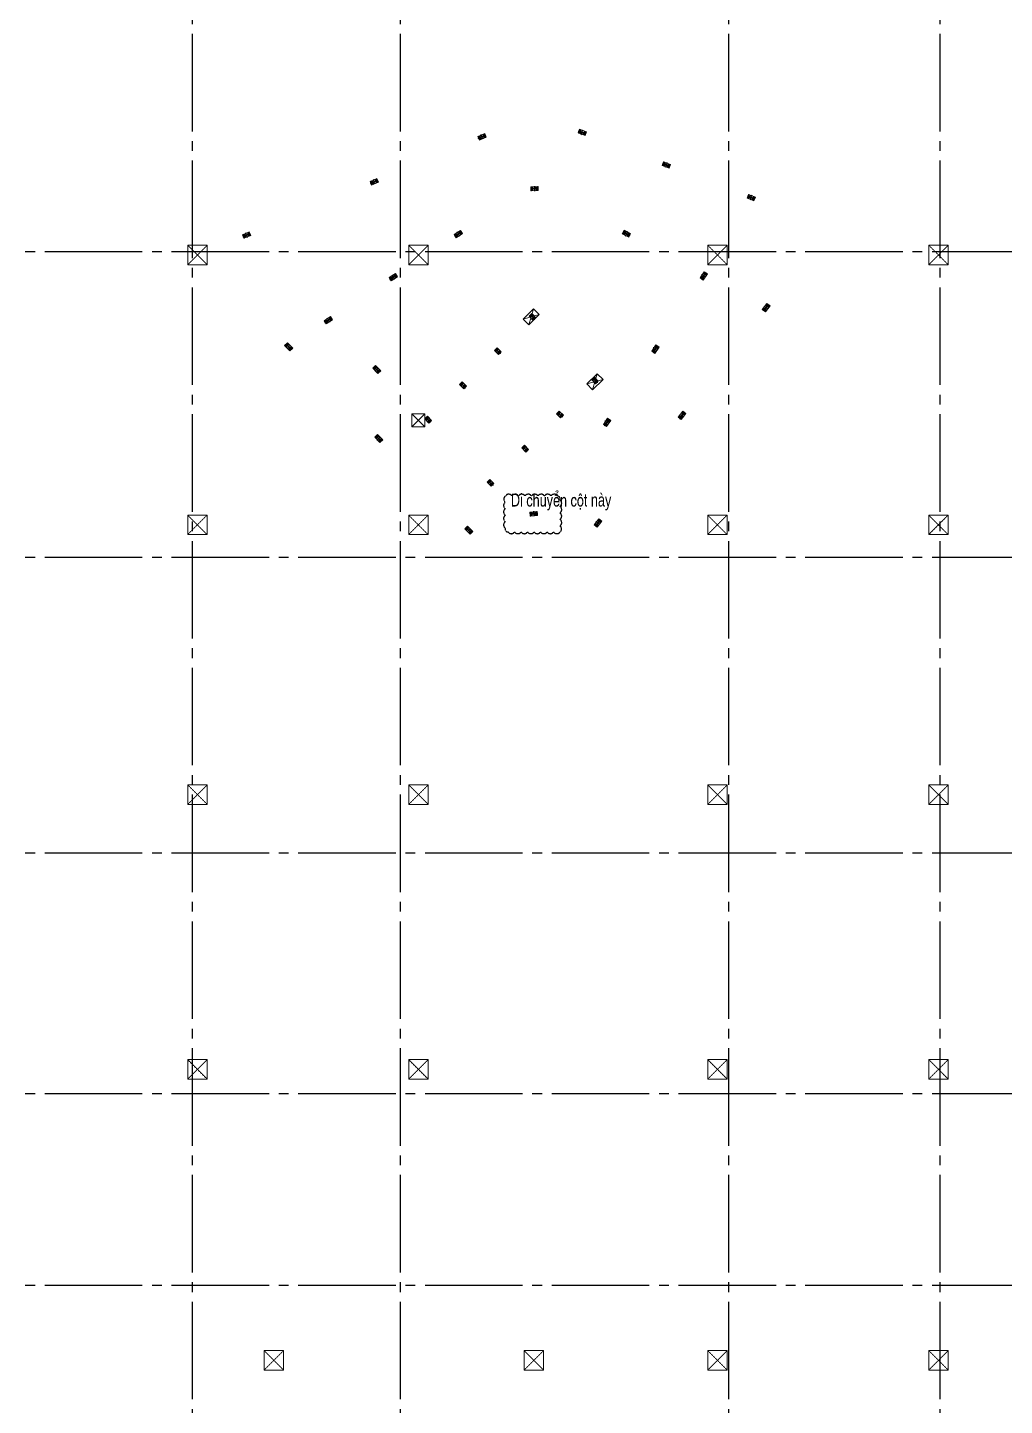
# Model space of a CAD drawing. Header units: millimetres. Extents: x 397144 to 10081729, y 99180 to 1327802.
# Drawn here: x 4982963 to 5013021, y 548975 to 591356 of the extents above; entities that cross this region are included whole.
import ezdxf
from ezdxf.enums import TextEntityAlignment as Align

# ---------------------------------------------------------------- set-up
doc = ezdxf.new("R2010")
doc.units = ezdxf.units.MM
for name, pattern in [('CHG_XX_Cot_Tang 1$0$$AUDIT_BAD_LTYPE3', [0]), ('CHG_XX_Cot_Tang 1$0$CENTER', [20.2, 12.7, -2.5, 2.5, -2.5]), ('CHG_XX_Cot_Tang 1$0$CENTER2', [28.575, 19.05, -3.175, 3.175, -3.175]), ('CHG_XX_Cot_Tang 1$0$MB_Luoi truc$0$HTT Hidden 21', [3, 2, -1]), ('CHG_XX_Luoi truc$0$MB_Luoi truc$0$Center101', [13, 10, -1, 1, -1])]:
    doc.linetypes.add(name, pattern=pattern)
doc.layers.get('Defpoints').update_dxf_attribs({"color": 12, "linetype": 'CONTINUOUS'})
for name, color, linetype in [('CHG_XX_Cot_Tang 1$0$$AUDIT_BAD_LAYER1', 7, 'CONTINUOUS'), ("CHG_XX_Cot_Tang 1$0$'S_Concrete_Center_1", 8, 'CHG_XX_Cot_Tang 1$0$CENTER2'), ("CHG_XX_Cot_Tang 1$0$'S_Steel_ Bold", 8, 'CONTINUOUS'), ('CHG_XX_Cot_Tang 1$0$mb_cot tang 1-3$0$Concrete Line', 6, 'CONTINUOUS'), ('CHG_XX_Cot_Tang 1$0$TEXT P X', 1, 'CONTINUOUS'), ("CHG_XX_Damsan_Tang 1_-0.150$0$'S_General_Hatch_8", 8, 'CONTINUOUS'), ('CHG_XX_Luoi truc$0$Grid', 34, 'CONTINUOUS'), ('CHG_XX_Luoi truc$0$Grid Line', 8, 'CHG_XX_Luoi truc$0$MB_Luoi truc$0$Center101'), ('dim', 1, 'CONTINUOUS')]:
    doc.layers.add(name, color=color, linetype=linetype)
for name, color, linetype, lineweight in [("CHG_XX_Cot_Tang 1$0$'S_Steel_Cont_2 Normal", 2, 'CONTINUOUS', 25), ("CHG_XX_Cot_Tang 1$0$'S_Steel_Cont_2 Normal_Plate", 150, 'CONTINUOUS', 15), ('CHG_XX_Cot_Tang 1$0$NS-Pier', 150, 'CONTINUOUS', 9)]:
    doc.layers.add(name, color=color, linetype=linetype, lineweight=lineweight)
doc.styles.add('CHG_XX_Cot_Tang 1$0$TTP-HelCon', font='VHELVCN_0.TTF')
doc.styles.add('CHG_XX_Luoi truc$0$MB_Luoi truc$0$Grid A-F$0$VNI-HelveCB', font='VHELVCB_0.TTF')

# ---------------------------------------------------------------- blocks, each defined once
blk = doc.blocks.new('CHG_XX_Cot_Tang 1$0$HoBoi_C600x600')
at = {"layer": 'CHG_XX_Cot_Tang 1$0$NS-Pier', "linetype": 'CHG_XX_Cot_Tang 1$0$MB_Luoi truc$0$HTT Hidden 21'}
for p, q in [((300, 300), (-300, -300)), ((-300, 300), (300, -300))]:
    blk.add_line(p, q, dxfattribs=at)
at = {"layer": 'CHG_XX_Cot_Tang 1$0$NS-Pier'}
blk.add_lwpolyline([(300, -300), (300, 300), (-300, 300), (-300, -300)], close=True, dxfattribs=at)
blk = doc.blocks.new('*U880')
at = {"layer": 'CHG_XX_Luoi truc$0$Grid Line'}
blk.add_line((0, 0), (0, 608), dxfattribs=at)
at = {"layer": 'CHG_XX_Luoi truc$0$Grid', "lineweight": -2, "style": 'CHG_XX_Luoi truc$0$MB_Luoi truc$0$Grid A-F$0$VNI-HelveCB'}
for tag, p in [('GRIDSUB', (0, 617)), ('GRID', (0, -9))]:
    blk.add_attdef(tag, text='', height=5, dxfattribs=at).set_placement(p, align=Align.MIDDLE)
blk = doc.blocks.new('*U875')
at = {"layer": 'CHG_XX_Luoi truc$0$Grid Line'}
blk.add_line((0, 0), (0, 608), dxfattribs=at)
at = {"layer": 'CHG_XX_Luoi truc$0$Grid', "lineweight": -2, "style": 'CHG_XX_Luoi truc$0$MB_Luoi truc$0$Grid A-F$0$VNI-HelveCB'}
for tag, p in [('GRIDSUB', (0, 617)), ('GRID', (0, -9))]:
    blk.add_attdef(tag, text='', height=5, dxfattribs=at).set_placement(p, align=Align.MIDDLE)
blk = doc.blocks.new('*U877')
at = {"layer": 'CHG_XX_Luoi truc$0$Grid Line'}
blk.add_line((0, 0), (0, 438), dxfattribs=at)
at = {"layer": 'CHG_XX_Luoi truc$0$Grid', "lineweight": -2, "style": 'CHG_XX_Luoi truc$0$MB_Luoi truc$0$Grid A-F$0$VNI-HelveCB'}
for tag, p in [('GRIDSUB', (0, 447)), ('GRID', (0, -9))]:
    blk.add_attdef(tag, text='', height=5, dxfattribs=at).set_placement(p, align=Align.MIDDLE)
blk = doc.blocks.new('CHG_XX_Luoi truc')
at = {"layer": 'CHG_XX_Luoi truc$0$Grid', "xscale": 300, "yscale": 300, "zscale": 300}
for name, p in [('*U875', (38150, -12747)), ('*U875', (44550, -12747)), ('*U875', (54650, -12747)), ('*U880', (61150, -12747))]:
    blk.add_blockref(name, p, dxfattribs=at)
at = {"layer": 'CHG_XX_Luoi truc$0$Grid', "xscale": 300.0000000000013, "yscale": 300.0000000000013, "zscale": 300.0000000000013, "rotation": 90}
for p in [(110703, 116150), (110703, 106750), (110703, 97650), (110703, 90250), (110703, 84350)]:
    blk.add_blockref('*U877', p, dxfattribs=at)
blk = doc.blocks.new('*U869')
at = {"layer": "CHG_XX_Cot_Tang 1$0$'S_Steel_ Bold", "linetype": 'CHG_XX_Cot_Tang 1$0$CENTER', "ltscale": 0.05}
for p, q in [((-13, 0), (13, 0)), ((0, 13), (0, -13))]:
    blk.add_line(p, q, dxfattribs=at)
at = {"layer": "CHG_XX_Cot_Tang 1$0$'S_Steel_ Bold", "color": 1}
blk.add_circle((0, 0), 7, dxfattribs=at)
blk = doc.blocks.new('CHG_XX_Cot_Tang 1$0$ColumnSteelStaire')
at = {"layer": "CHG_XX_Cot_Tang 1$0$'S_Concrete_Center_1"}
for p, q in [((28, 100), (-128, 100)), ((-50, -25), (-50, 208))]:
    blk.add_line(p, q, dxfattribs=at)
at = {"layer": "CHG_XX_Cot_Tang 1$0$'S_Steel_Cont_2 Normal"}
blk.add_lwpolyline([(-100, 191), (-60, 191, -0.414214), (-53, 184), (-53, 16, -0.414214), (-60, 9), (-100, 9), (-100, 0), (0, 0), (0, 9), (-40, 9, -0.414214), (-47, 16), (-47, 184, -0.414214), (-40, 191), (0, 191), (0, 200), (-100, 200), (-100, 191)], format="xyb", dxfattribs=at)
at = {"layer": "CHG_XX_Cot_Tang 1$0$'S_Steel_Cont_2 Normal_Plate"}
blk.add_lwpolyline([(10, -15), (-110, -15), (-110, 215), (10, 215)], close=True, dxfattribs=at)
at = {"layer": 'Defpoints', "color": 8, "linetype": 'CHG_XX_Cot_Tang 1$0$MB_Luoi truc$0$HTT Hidden 21'}
blk.add_line((-50, -25), (-50, 200), dxfattribs=at)
at = {"layer": "CHG_XX_Cot_Tang 1$0$'S_Steel_ Bold", "xscale": -1, "rotation": 90}
for p in [(-83, 155), (-83, 45)]:
    blk.add_blockref('*U869', p, dxfattribs=at)
at = {"layer": "CHG_XX_Cot_Tang 1$0$'S_Steel_ Bold", "rotation": 270}
for p in [(-17, 155), (-17, 45)]:
    blk.add_blockref('*U869', p, dxfattribs=at)
blk = doc.blocks.new('CHG_XX_Cot_Tang 1$0$ColumnSteelStaireIn')
at = {"layer": "CHG_XX_Cot_Tang 1$0$'S_Concrete_Center_1"}
blk.add_line((0, 175), (0, -33), dxfattribs=at)
at = {"layer": "CHG_XX_Cot_Tang 1$0$'S_Steel_Cont_2 Normal"}
blk.add_lwpolyline([(2, 13, 0.414214), (8, 7), (38, 7), (38, 0), (-38, 0), (-38, 7), (-8, 7, 0.414214), (-2, 13), (-2, 137, 0.414214), (-8, 143), (-38, 143), (-38, 150), (38, 150), (38, 143), (8, 143, 0.414214), (2, 137)], format="xyb", close=True, dxfattribs=at)
at = {"layer": "CHG_XX_Cot_Tang 1$0$'S_Steel_Cont_2 Normal_Plate"}
blk.add_lwpolyline([(-58, 165), (58, 165), (58, -15), (-58, -15)], close=True, dxfattribs=at)
at = {"layer": "CHG_XX_Cot_Tang 1$0$'S_Steel_ Bold", "rotation": 90}
for p in [(-33, 110), (-33, 40)]:
    blk.add_blockref('*U869', p, dxfattribs=at)
at = {"layer": "CHG_XX_Cot_Tang 1$0$'S_Steel_ Bold", "xscale": -1, "rotation": 270}
for p in [(33, 110), (33, 40)]:
    blk.add_blockref('*U869', p, dxfattribs=at)
blk = doc.blocks.new('CHG_XX_Cot_Tang 1$0$ColumnSteelStaireSet')
at = {"layer": 'Defpoints', "color": 8, "linetype": 'CHG_XX_Cot_Tang 1$0$MB_Luoi truc$0$HTT Hidden 21'}
for name, p, rotation in [('CHG_XX_Cot_Tang 1$0$ColumnSteelStaire', (7757, 5865), 248.9256350151393), ('CHG_XX_Cot_Tang 1$0$ColumnSteelStaire', (4714, 5657), 292.6528406828999), ('CHG_XX_Cot_Tang 1$0$ColumnSteelStaire', (10346, 4867), 248.9256350151408), ('CHG_XX_Cot_Tang 1$0$ColumnSteelStaire', (1396, 4272), 292.6528406828773), ('CHG_XX_Cot_Tang 1$0$ColumnSteelStaire', (6498, 4202), 92.4986698876714), ('CHG_XX_Cot_Tang 1$0$ColumnSteelStaire', (12956, 3861), 248.9256350082428), ('CHG_XX_Cot_Tang 1$0$ColumnSteelStaire', (-2531, 2633), 292.6528406823278), ('CHG_XX_Cot_Tang 1$0$ColumnSteelStaire', (4000, 2652), 303.5397866070072), ('CHG_XX_Cot_Tang 1$0$ColumnSteelStaire', (9339, 2753), 61.45755308752856), ('CHG_XX_Cot_Tang 1$0$ColumnSteelStaire', (2000, 1325), 303.5397866070072), ('CHG_XX_Cot_Tang 1$0$ColumnSteelStaire', (11594, 1352), 326.5725141711229), ('CHG_XX_Cot_Tang 1$0$ColumnSteelStaire', (13506, 374), 322.0062602891159), ('CHG_XX_Cot_Tang 1$0$ColumnSteelStaire', (0, 0), 303.5397866949497), ('CHG_XX_Cot_Tang 1$0$ColumnSteelStaireIn', (6392, 144), 44.50548042688662), ('CHG_XX_Cot_Tang 1$0$ColumnSteelStaire', (-1058, -757), 44.23007020931684), ('CHG_XX_Cot_Tang 1$0$ColumnSteelStaireIn', (5323, -908), 44.50548042688662), ('CHG_XX_Cot_Tang 1$0$ColumnSteelStaire', (10106, -902), 326.5725141711321), ('CHG_XX_Cot_Tang 1$0$ColumnSteelStaire', (1651, -1453), 44.23007020931388), ('CHG_XX_Cot_Tang 1$0$ColumnSteelStaireIn', (8306, -1803), 44.50548042688662), ('CHG_XX_Cot_Tang 1$0$ColumnSteelStaireIn', (4253, -1959), 44.50548042689839), ('CHG_XX_Cot_Tang 1$0$ColumnSteelStaireIn', (3183, -3011), 44.50548042689839), ('CHG_XX_Cot_Tang 1$0$ColumnSteelStaireIn', (7236, -2855), 44.50548042688662), ('CHG_XX_Cot_Tang 1$0$ColumnSteelStaire', (8619, -3155), 326.5725141711229), ('CHG_XX_Cot_Tang 1$0$ColumnSteelStaire', (10919, -2938), 322.0062602891159), ('CHG_XX_Cot_Tang 1$0$ColumnSteelStaire', (1714, -3577), 44.23007020932842), ('CHG_XX_Cot_Tang 1$0$ColumnSteelStaireIn', (6166, -3906), 44.50548042688662), ('CHG_XX_Cot_Tang 1$0$ColumnSteelStaireIn', (5097, -4958), 44.50548042689839), ('CHG_XX_Cot_Tang 1$0$ColumnSteelStaire', (6471, -5795), 95.81588075369082), ('CHG_XX_Cot_Tang 1$0$ColumnSteelStaire', (4485, -6397), 44.23007020931388), ('CHG_XX_Cot_Tang 1$0$ColumnSteelStaire', (8331, -6249), 322.0062602891159)]:
    blk.add_blockref(name, p, dxfattribs=dict(at, rotation=rotation))
blk = doc.blocks.new('CHG_XX_Cot_Tang 1')
at = {"layer": 'CHG_XX_Cot_Tang 1$0$$AUDIT_BAD_LAYER1', "linetype": 'CHG_XX_Cot_Tang 1$0$$AUDIT_BAD_LTYPE3'}
blk.add_lwpolyline([(50457, 111906.2), (50779, 112220.8), (50603.8, 112399.1), (50282.9, 112083.6), (50457, 111906.2)], dxfattribs=at)
at = {"layer": 'CHG_XX_Cot_Tang 1$0$NS-Pier'}
for p, q in [((44899.8, 111168.9), (45299.8, 110768.9)), ((44899.8, 110768.9), (45299.8, 111168.9))]:
    blk.add_line(p, q, dxfattribs=at)
for points in [[(48816.3, 114217.7), (48641.1, 114396), (48320.1, 114080.5), (48495.4, 113902.2), (48816.3, 114217.7), (48320.1, 114080.5), (48641.1, 114396), (48495.4, 113902.2)], [(48641.1, 114396), (48816.3, 114217.7), (48495.4, 113902.2), (48320.1, 114080.5), (48641.1, 114396)], [(50779, 112220.8), (50603.8, 112399.1), (50282.9, 112083.6), (50457, 111906.2), (50779, 112220.8), (50282.9, 112083.6), (50603.8, 112399.1), (50457, 111906.2)], [(50603.8, 112399.1), (50779, 112220.8), (50457.1, 111906.3), (50282.9, 112083.6), (50603.8, 112399.1)], [(50603.8, 112399.1), (50779, 112220.8), (50458.1, 111905.3), (50282.9, 112083.6), (50603.8, 112399.1)]]:
    blk.add_lwpolyline(points, dxfattribs=at)
blk.add_lwpolyline([(44899.8, 110768.9), (45299.8, 110768.9), (45299.8, 111168.9), (44899.8, 111168.9)], close=True, dxfattribs=at)
at = {"layer": 'Defpoints', "linetype": 'CHG_XX_Cot_Tang 1$0$MB_Luoi truc$0$HTT Hidden 21'}
blk.add_lwpolyline([(49456.7, 107530.6, -0.5205671), (49256.7, 107530.6, -0.5205671), (49056.7, 107530.6, -0.5205671), (48856.7, 107530.6, -0.5205671), (48656.7, 107530.6, -0.5205671), (48456.7, 107530.6, -0.5205671), (48256.7, 107530.6, -0.5205671), (48056.7, 107530.6, -0.5205671), (47856.7, 107530.6, -0.5205671), (47771.6, 107645.4, -0.5205671), (47771.6, 107845.4, -0.5205671), (47771.6, 108045.4, -0.5205671), (47771.6, 108245.4, -0.5205671), (47771.6, 108445.4, -0.5205671), (47778.2, 108638.8, -0.5205671), (47978.2, 108638.8, -0.5205671), (48178.2, 108638.8, -0.5205671), (48378.2, 108638.8, -0.5205671), (48578.2, 108638.8, -0.5205671), (48778.2, 108638.8, -0.5205671), (48978.2, 108638.8, -0.5205671), (49178.2, 108638.8, -0.5205671), (49378.2, 108638.8, -0.5205671), (49456.7, 108517.3, -0.5205671), (49456.7, 108317.3, -0.5205671), (49456.7, 108117.3, -0.5205671), (49456.7, 107917.3, -0.5205671), (49456.7, 107717.3, -0.5205671)], format="xyb", close=True, dxfattribs=at)
at = {"layer": 'CHG_XX_Cot_Tang 1$0$mb_cot tang 1-3$0$Concrete Line'}
for p in [(38300, 116050), (45100, 116050), (54300, 116050), (61100, 116050), (38300, 107750), (45100, 107750), (54300, 107750), (61100, 107750), (38300, 99450), (45100, 99450), (54300, 99450), (61100, 99450), (38300, 91000), (45100, 91000), (54300, 91000), (61100, 91000), (40650, 82050), (54300, 82050), (61100, 82050)]:
    blk.add_blockref('CHG_XX_Cot_Tang 1$0$HoBoi_C600x600', p, dxfattribs=at)
at = {"layer": 'CHG_XX_Cot_Tang 1$0$NS-Pier'}
for name, p in [('CHG_XX_Luoi truc', (0, 0)), ('CHG_XX_Cot_Tang 1$0$HoBoi_C600x600', (48650, 82050))]:
    blk.add_blockref(name, p, dxfattribs=at)
at = {"layer": 'Defpoints', "color": 8, "linetype": 'CHG_XX_Cot_Tang 1$0$MB_Luoi truc$0$HTT Hidden 21'}
blk.add_blockref('CHG_XX_Cot_Tang 1$0$ColumnSteelStaireSet', (42270.9, 113944.6), dxfattribs=at)
at = {"layer": 'CHG_XX_Cot_Tang 1$0$TEXT P X', "style": 'CHG_XX_Cot_Tang 1$0$TTP-HelCon', "width": 0.85}
blk.add_text('Di chuyeån coät naøy', height=400, dxfattribs=at).set_placement((47945.1, 108313.2))
blk = doc.blocks.new('CHG_XX_Damsan_Tang 1_-0.150')
at = {"layer": "CHG_XX_Damsan_Tang 1_-0.150$0$'S_General_Hatch_8", "ltscale": 0.8}
blk.add_blockref('CHG_XX_Cot_Tang 1', (0, 0), dxfattribs=at)

msp = doc.modelspace()

# ---------------------------------------------------------------- block references
at = {"layer": 'dim', "ltscale": 1500}
msp.add_blockref('CHG_XX_Damsan_Tang 1_-0.150', (4949890.3198, 468310.40972), dxfattribs=at)

doc.saveas('drawing.dxf')
